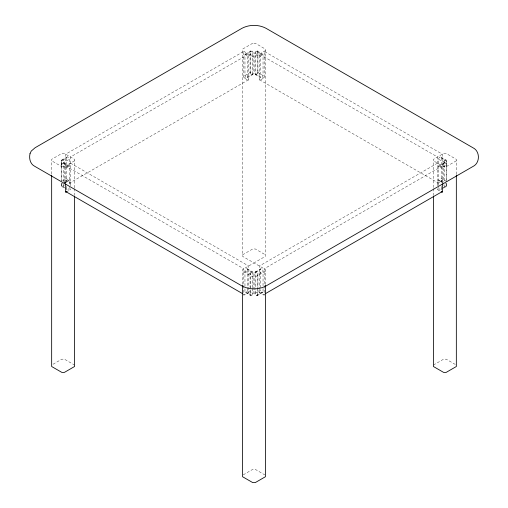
<?xml version="1.0" encoding="UTF-8"?>
<svg xmlns="http://www.w3.org/2000/svg" width="508" height="508" viewBox="0 0 508 508"><rect width="100%" height="100%" fill="white"/><g stroke="black" fill="none" stroke-linecap="round" stroke-linejoin="round"><path stroke-width="0.38" stroke-dasharray="2.54 1.91" d="M69.736 190.043L70.498 188.716M263.417 78.219L264.179 76.898M247.891 292.9L248.653 291.573M441.573 181.077L442.335 179.756M61.582 160.198L67.183 156.966M245.339 54.102L250.939 50.87M63.754 183.058L69.355 179.826A1.797 1.041 60 0 1 68.078 180.562A1.797 1.041 60 0 1 66.808 178.359L61.208 181.591L61.208 161.017L66.808 157.785A1.797 1.041 60 0 1 68.078 157.055A1.797 1.041 60 0 1 69.355 159.258L69.355 185.738M253.111 73.736L247.51 76.968A1.797 1.041 60 0 1 246.24 77.705A1.797 1.041 60 0 1 244.964 75.502L244.964 54.928L250.565 51.695A1.797 1.041 60 0 1 251.835 50.959A1.797 1.041 60 0 1 253.111 53.169L253.111 73.736A1.797 1.041 60 0 1 251.835 74.473A1.797 1.041 60 0 1 250.565 72.269L250.565 51.695M63.754 181.718L63.754 162.49L69.355 159.258M247.51 76.968L247.51 56.401L253.111 53.169M74.568 160.801L64.389 166.675L61.843 166.675L51.664 160.801M265.455 50.597L255.27 56.471L252.73 56.471L242.545 50.597M244.964 75.502L250.565 72.269M63.887 183.591L68.98 180.651M247.136 77.794L252.736 74.562M70.498 182.543L69.736 182.988L248.653 79.686M66.427 191.948L70.498 189.598M53.023 364.261L61.843 359.169L64.389 359.169L74.568 365.049M242.545 254.845L252.73 248.964L255.27 248.964L265.455 254.845M437.502 163.151L259.347 266.008L259.347 288.569M255.264 272.015L260.864 268.783M439.02 165.925L444.621 162.693M263.036 288.487L263.036 291.649L257.435 294.881A1.797 1.041 60 0 1 256.165 295.618A1.797 1.041 60 0 1 254.889 293.414L254.889 272.84L260.49 269.608A1.797 1.041 60 0 1 261.76 268.872A1.797 1.041 60 0 1 263.036 271.075L263.036 287.693M442.335 165.945L264.179 268.802L264.179 295.25L259.347 292.456L259.347 289.249M257.435 294.881L257.435 274.307L263.036 271.075M265.455 271.005L255.27 276.879L252.73 276.879L242.545 271.005M456.336 160.801L446.157 166.675L443.611 166.675L433.432 160.801M437.502 183.426L442.335 180.638M254.889 293.414L260.49 290.182L260.49 269.608M443.059 187.712L446.792 185.56L446.792 183.185M257.061 295.707L262.661 292.475M440.817 189.617L442.728 188.512M443.306 188.176L446.418 186.385M263.417 294.811L264.789 294.018M243.224 474.859L252.73 469.373L255.27 469.373L264.776 474.859M433.432 365.049L443.611 359.169L446.157 359.169L456.336 365.049M257.061 50.87L262.661 54.102M440.817 156.966L446.418 160.198M257.435 51.695L263.036 54.928L263.036 75.502A1.797 1.041 -60 0 1 261.76 77.705A1.797 1.041 -60 0 1 260.49 76.968L254.889 73.736L254.889 53.169A1.797 1.041 -60 0 1 256.165 50.959A1.797 1.041 -60 0 1 257.435 51.695L257.435 72.269A1.797 1.041 -60 0 1 256.165 74.473A1.797 1.041 -60 0 1 254.889 73.736M438.645 185.738L438.645 159.258A1.797 1.041 -60 0 1 439.922 157.055A1.797 1.041 -60 0 1 441.192 157.785L446.792 161.017L446.792 180.023M254.889 53.169L260.49 56.401L260.49 76.968M438.645 159.258L444.246 162.49L444.246 181.718M257.435 72.269L263.036 75.502M446.792 181.591L441.192 178.359A1.797 1.041 -60 0 1 439.922 180.562A1.797 1.041 -60 0 1 438.645 179.826L444.246 183.058M255.264 74.562L260.864 77.794M439.02 180.651L443.998 183.528M437.502 182.543L438.264 182.988L259.347 79.686M437.502 189.598L441.573 191.948M70.498 163.151L248.653 266.008L248.653 288.569M63.379 162.693L68.98 165.925M247.136 268.783L252.736 272.015M244.964 286.112L244.964 271.075A1.797 1.041 -60 0 1 246.24 268.872A1.797 1.041 -60 0 1 247.51 269.608L253.111 272.84L253.111 293.414A1.797 1.041 -60 0 1 251.835 295.618A1.797 1.041 -60 0 1 250.565 294.881L244.964 291.649L244.964 286.899M65.665 165.945L243.821 268.802L243.821 295.25L248.653 292.456L248.653 289.249M244.964 271.075L250.565 274.307L250.565 294.881M65.665 180.638L70.498 183.426M247.51 269.608L247.51 290.182L253.111 293.414M61.208 183.185L61.208 185.56L64.941 187.712M61.582 186.385L64.694 188.176M65.272 188.512L67.183 189.617M245.339 292.475L250.939 295.707M243.211 294.018L244.583 294.811M437.502 188.716L438.264 190.043M243.821 76.898L244.583 78.219M259.347 291.573L260.109 292.9M65.665 179.756L66.427 181.077M456.336 174.365L456.336 159.328L446.157 153.454L443.611 153.454L433.432 159.328L433.432 187.814M446.284 181.299L446.284 160.725A1.797 1.041 -60 0 0 445.008 159.988A1.797 1.041 -60 0 0 443.738 162.198L443.738 182.01M446.284 183.477L446.284 185.852A1.797 1.041 60 0 1 445.173 186.671A1.797 1.041 60 0 1 443.782 184.791M442.335 183.058L442.335 154.184L264.179 51.327L264.179 77.781L259.347 80.569L259.347 54.121L437.502 156.978L437.502 185.712M441.192 157.785L441.192 183.255M441.192 186.417L441.192 188.792A1.797 1.041 60 0 1 439.922 189.528A1.797 1.041 60 0 1 438.645 187.325M433.432 188.608L433.432 195.726M265.455 284.569L265.455 269.532L255.27 263.658L252.73 263.658L242.545 269.532L242.545 284.569M257.943 289.052L257.943 274.015A1.797 1.041 60 0 0 256.673 271.812A1.797 1.041 60 0 0 255.397 272.548L255.397 289.16M257.943 289.839L257.943 294.589A1.797 1.041 60 0 1 256.673 295.326A1.797 1.041 60 0 1 255.397 293.116L255.397 289.954M252.603 287.579L252.603 272.548A1.797 1.041 -60 0 0 251.327 271.812A1.797 1.041 -60 0 0 250.057 274.015L250.057 289.052M252.603 288.373L252.603 293.116A1.797 1.041 -60 0 1 251.327 295.326A1.797 1.041 -60 0 1 250.057 294.589L250.057 289.839M74.568 187.814L74.568 159.328L64.389 153.454L61.843 153.454L51.664 159.328L51.664 174.365M74.568 188.608L74.568 195.726M70.498 185.712L70.498 156.978L248.653 54.121L248.653 80.569L243.821 77.781L243.821 51.327L65.665 154.184L65.665 183.058M66.808 157.785L66.808 183.255M66.808 186.417L66.808 188.792A1.797 1.041 -60 0 0 68.078 189.528A1.797 1.041 -60 0 0 69.355 187.325M64.262 182.766L64.262 162.198A1.797 1.041 60 0 0 62.992 159.988A1.797 1.041 60 0 0 61.716 160.725L61.716 180.505M61.716 183.477L61.716 185.852A1.797 1.041 -60 0 0 62.827 186.671A1.797 1.041 -60 0 0 64.218 184.791M63.754 184.087A1.797 1.041 -60 0 1 62.484 186.296A1.797 1.041 -60 0 1 61.208 185.56M61.208 161.017A1.797 1.041 60 0 1 62.484 160.287A1.797 1.041 60 0 1 63.754 162.49M62.808 183.934A1.797 1.041 60 0 1 62.154 183.553M260.49 56.401A1.797 1.041 -60 0 1 261.76 54.197A1.797 1.041 -60 0 1 263.036 54.928M244.964 54.928A1.797 1.041 60 0 1 246.24 54.197A1.797 1.041 60 0 1 247.51 56.401M263.036 291.649A1.797 1.041 60 0 1 261.76 292.386A1.797 1.041 60 0 1 260.49 290.182M443.738 163.811A1.797 1.041 60 0 1 445.008 163.074A1.797 1.041 60 0 1 446.284 165.278M444.246 162.49A1.797 1.041 -60 0 1 445.516 160.287A1.797 1.041 -60 0 1 446.792 161.017M445.846 183.553A1.797 1.041 -60 0 1 445.192 183.934M446.792 185.56A1.797 1.041 60 0 1 445.516 186.296A1.797 1.041 60 0 1 444.246 184.087M247.51 290.182A1.797 1.041 -60 0 1 246.24 292.386A1.797 1.041 -60 0 1 244.964 291.649M250.565 274.307A1.797 1.041 -60 0 1 251.835 272.104A1.797 1.041 -60 0 1 253.111 272.84M254.889 272.84A1.797 1.041 60 0 1 256.165 272.104A1.797 1.041 60 0 1 257.435 274.307M61.716 165.278A1.797 1.041 -60 0 1 62.992 163.074A1.797 1.041 -60 0 1 64.262 163.811M252.73 43.25L242.545 49.124L242.545 256.311L252.73 262.191L255.27 262.191L265.455 256.311L265.455 49.124L255.27 43.25L252.73 43.25M444.246 163.519L438.645 166.751A1.797 1.041 60 0 1 439.922 166.014A1.797 1.041 60 0 1 441.192 168.218L446.792 164.986A1.797 1.041 60 0 0 445.516 162.782A1.797 1.041 60 0 0 444.246 163.519M69.355 166.751L63.754 163.519A1.797 1.041 -60 0 0 62.484 162.782A1.797 1.041 -60 0 0 61.208 164.986L66.808 168.218A1.797 1.041 -60 0 1 68.078 166.014A1.797 1.041 -60 0 1 69.355 166.751M257.943 72.561L257.943 51.987A1.797 1.041 -60 0 0 256.673 51.257A1.797 1.041 -60 0 0 255.397 53.461L255.397 74.028A1.797 1.041 -60 0 0 256.673 74.765A1.797 1.041 -60 0 0 257.943 72.561M252.603 74.028L252.603 53.461A1.797 1.041 60 0 0 251.327 51.257A1.797 1.041 60 0 0 250.057 51.987L250.057 72.561A1.797 1.041 60 0 0 251.327 74.765A1.797 1.041 60 0 0 252.603 74.028"/><path stroke-width="0.76" d="M66.872 191.694L65.665 192.392L65.665 183.763M265.474 293.624L442.335 191.51M441.128 191.694L442.335 192.392L442.335 183.763M65.665 191.51L242.526 293.624M456.336 175.152L456.336 366.516L446.157 372.396L443.611 372.396L433.432 366.516L433.432 196.406M265.455 285.356L265.455 476.72L255.27 482.6L252.73 482.6L242.545 476.72L242.545 285.356M74.568 196.406L74.568 366.516L64.389 372.396L61.843 372.396L51.664 366.516L51.664 175.152M30.004 153.714C28.893 158.617 30.22 164.281 35.122 166.529L242.011 285.979C249.333 289.839 258.667 289.839 265.989 285.979L472.878 166.529C480.238 163.176 480.238 151.073 472.878 147.72L265.989 28.277C258.667 24.416 249.333 24.416 242.011 28.277L35.122 147.72L31.223 151.092L30.004 153.714"/></g></svg>
